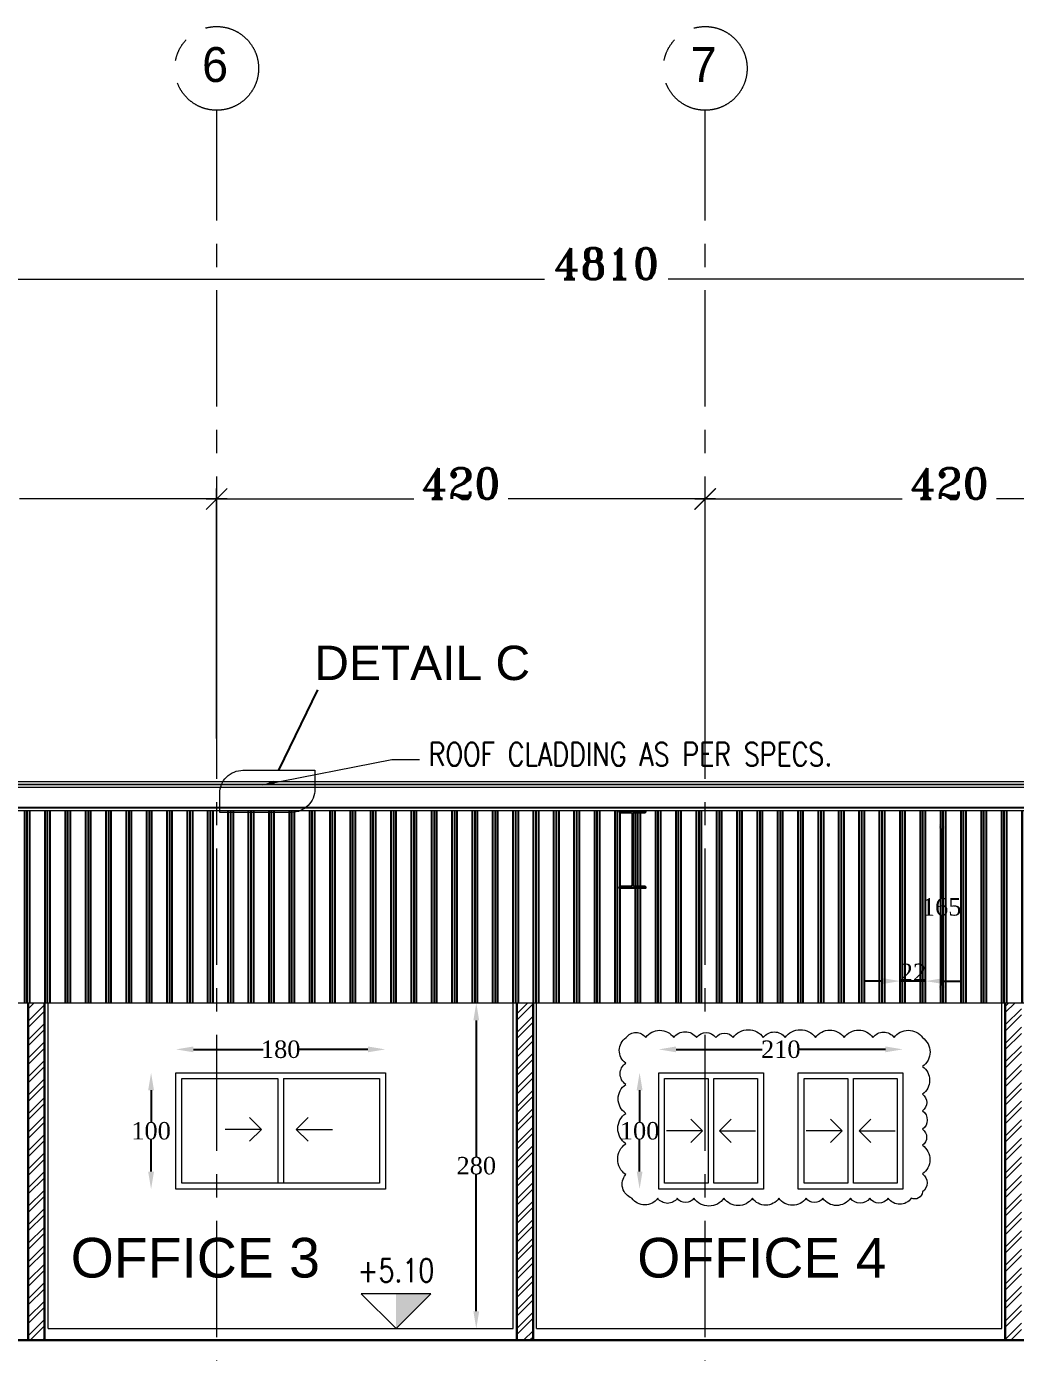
# Model space of a CAD drawing. Header units: millimetres. Extents: x -9083 to 924194, y -232449 to 321637.
# Drawn here: x 21251 to 29754, y -2367 to 9033 of the extents above; entities that cross this region are included whole.
import ezdxf
from ezdxf.enums import TextEntityAlignment as Align

# ---------------------------------------------------------------- set-up
doc = ezdxf.new("R2010")
doc.units = ezdxf.units.MM
doc.header["$LTSCALE"] = 400
doc.header["$MEASUREMENT"] = 0
doc.header["$PDMODE"] = 3
doc.linetypes.add('CENTER', pattern=[2, 1.25, -0.25, 0.25, -0.25])
doc.linetypes.add('CENTERX2', pattern=[4, 2.5, -0.5, 0.5, -0.5])
doc.layers.get('0').update_dxf_attribs({"lineweight": 0, "true_color": 0xff1414})
doc.layers.get('Defpoints').update_dxf_attribs({"color": 8, "lineweight": 5})
for name, color, linetype in [('A-400 ANNOT-TEXT', 7, 'Continuous'), ('A-BRACING', 7, 'Continuous'), ('A-ELEV-6', 251, 'Continuous')]:
    doc.layers.add(name, color=color, linetype=linetype)
for name, color, linetype, lineweight in [('A-ANNO-DIMS', 134, 'Continuous', 9), ('AR-dim-axis', 3, 'Continuous', 15), ('AR-dim-in', 134, 'Continuous', 0), ('AXIS DIMENSION', 8, 'Continuous', 5), ('ELEVATION WINDOW', 5, 'Continuous', 5), ('FINISH', 3, 'Continuous', 9), ('HATCH', 15, 'Continuous', 0), ('LEVEL SYMBOL', 8, 'Continuous', 5), ('REVC', 210, 'Continuous', 0), ('ROOMS DIMENSION', 3, 'Continuous', 5), ('WALL PROPOSED', 255, 'Continuous', 30)]:
    doc.layers.add(name, color=color, linetype=linetype, lineweight=lineweight)
doc.layers.add('A-SHEETING', color=7, linetype='Continuous', true_color=0x8f999f)
doc.layers.add('AXIES', color=7, linetype='CENTER', lineweight=0, true_color=0x949596)
doc.styles.add('Arial_1', font='arial.ttf', dxfattribs={"height": 300})
doc.styles.add('ROMAN', font='times.ttf')
doc.styles.add('ROMAN-0.7', font='romans.shx', dxfattribs={"width": 0.7})
doc.styles.add('ROMANS-0.8', font='romans.shx', dxfattribs={"width": 0.8})
doc.styles.add('ROMANS-TITLE', font='ROMANS.shx', dxfattribs={"width": 0.8})
doc.styles.add('ROMANT', font='romant.shx')
doc.styles.add('simple', font='simplex.shx')
doc.styles.get("Standard").update_dxf_attribs({"font": 'GOTHIC.TTF', "height": 220})
doc.dimstyles.new('AXIS DIMENSION', dxfattribs={"dimscale": 1.2, "dimtxt": 220, "dimasz": 150, "dimexe": 75, "dimexo": 200, "dimgap": 50, "dimtad": 0, "dimdec": 0, "dimlfac": 0.1, "dimzin": 0, "dimdsep": 46, "dimtxsty": 'ROMANT', "dimblk": 'OBLIQUE', "dimcen": 200, "dimdle": 75, "dimclrd": 17, "dimclre": 94, "dimclrt": 3, "dimadec": 0, "dimazin": 0, "dimtfac": 0.5, "dimtdec": 0, "dimtix": 1, "dimtofl": 0, "dimtmove": 2, "dimatfit": 2, "dimfxl": 100, "dimtvp": 0.5, "dimtolj": 1, "dimtzin": 0, "dimlwd": -1, "dimlwe": -1, "dimarcsym": 0})
doc.dimstyles.new('d-block', dxfattribs={"dimscale": 0, "dimtxt": 0.2, "dimasz": 0.12, "dimexe": 0.1, "dimexo": 0.1, "dimgap": 0.1, "dimtad": 0, "dimzin": 9, "dimdsep": 46, "dimtxsty": 'simple', "dimblk": 'OPEN90', "dimcen": 0.1, "dimdle": 0.04, "dimclrd": 256, "dimclre": 256, "dimclrt": 256, "dimazin": 0, "dimtfac": 1, "dimtix": 1, "dimtofl": 0, "dimtmove": 2, "dimatfit": 3, "dimldrblk": 'OBLIQUE', "dimfxl": 40, "dimtolj": 1, "dimtzin": 1, "dimarcsym": 0})
doc.dimstyles.new('DIM-200-100', dxfattribs={"dimtxt": 200, "dimasz": 100, "dimexe": 100, "dimexo": 100, "dimgap": 75, "dimtad": 1, "dimdec": 0, "dimzin": 12, "dimdsep": 46, "dimtxsty": 'ROMAN-0.7', "dimblk": 'ARCHTICK', "dimcen": 50, "dimdle": 100, "dimclrd": 8, "dimclre": 9, "dimclrt": 256, "dimadec": 0, "dimazin": 0, "dimtfac": 1, "dimtdec": 0, "dimtix": 1, "dimtmove": 2, "dimatfit": 3, "dimfxl": 1, "dimtolj": 1, "dimtzin": 0, "dimlwd": 9, "dimlwe": 5, "dimarcsym": 0})
doc.dimstyles.new('ELEV DIM', dxfattribs={"dimtxt": 150, "dimasz": 150, "dimexe": 0.06, "dimexo": 0.06, "dimgap": 0.03, "dimtad": 1, "dimtih": 1, "dimtoh": 1, "dimdec": 0, "dimlfac": 0.1, "dimzin": 13, "dimdsep": 46, "dimtxsty": 'ROMAN', "dimcen": 0.09, "dimdle": 0.06, "dimse1": 1, "dimse2": 1, "dimclrd": 256, "dimclre": 256, "dimclrt": 3, "dimadec": 0, "dimazin": 0, "dimtfac": 1, "dimtdec": 0, "dimtix": 1, "dimtmove": 2, "dimatfit": 3, "dimfxl": 0.06, "dimtolj": 1, "dimtzin": 0, "dimarcsym": 0})

# ---------------------------------------------------------------- blocks, each defined once
blk = doc.blocks.new('*D924')
at = {"layer": 'Defpoints', "color": 0, "transparency": 16777216}
for p in [(25231, 638), (25118, -2162), (25231, -2162)]:
    blk.add_point(p, dxfattribs=at)
at = {"layer": 'ROOMS DIMENSION', "lineweight": -2, "transparency": 16777216}
for p, q in [((25118, 488), (25118, -685)), ((25118, -2012), (25118, -838))]:
    blk.add_line(p, q, dxfattribs=at)
at = {"layer": 'ROOMS DIMENSION', "transparency": 16777216}
for points in [[(25093, 488), (25143, 488), (25118, 638)], [(25093, -2012), (25143, -2012), (25118, -2162)]]:
    blk.add_solid(points, dxfattribs=at)
at = {"layer": 'ROOMS DIMENSION', "color": 3, "transparency": 16777216, "insert": (25118, -762), "char_height": 150, "attachment_point": 5, "style": 'ROMAN'}
blk.add_mtext('\\A1;280', dxfattribs=at)
blk = doc.blocks.new('_ArchTick')
at = {"color": 0, "linetype": 'ByBlock', "const_width": 0.15}
blk.add_lwpolyline([(-0.5, -0.5), (0.5, 0.5)], dxfattribs=at)
blk = doc.blocks.new('_Oblique')
at = {"color": 0, "linetype": 'ByBlock', "lineweight": -2}
blk.add_line((-0.5, -0.5), (0.5, 0.5), dxfattribs=at)
blk = doc.blocks.new('_Open90')
at = {"color": 0, "linetype": 'ByBlock', "lineweight": -2}
for p, q in [((0, 0), (-1, 0)), ((-0.5, 0.5), (0, 0)), ((0, 0), (-0.5, -0.5))]:
    blk.add_line(p, q, dxfattribs=at)
blk = doc.blocks.new('A-LVL_EL-SEC')
at = {"layer": 'LEVEL SYMBOL', "color": 5, "ltscale": 800}
blk.add_line((-150, 0), (150, 0), dxfattribs=at)
at = {"layer": 'LEVEL SYMBOL'}
blk.add_lwpolyline([(-300, 300), (0, 0), (300, 300), (-300, 300)], dxfattribs=at)
blk.add_solid([(0, 300), (300, 300), (0, 0)], dxfattribs=at)
at = {"layer": 'LEVEL SYMBOL', "color": 1, "ltscale": 800, "style": 'ROMANS-TITLE', "width": 0.8}
blk.add_attdef('FLOOR-LEVEL', text='', height=200, dxfattribs=at).set_placement((0, 580), align=Align.MIDDLE)
blk = doc.blocks.new('*D889')
at = {"layer": 'Defpoints', "color": 0, "transparency": 16777216}
for p in [(28763, 826), (28763, 638, 0), (28981, 638, 0)]:
    blk.add_point(p, dxfattribs=at)
at = {"layer": 'ROOMS DIMENSION', "lineweight": -2, "transparency": 16777216}
for p, q in [((28613, 826), (28463, 826)), ((28981, 826), (28763, 826)), ((29131, 826), (29281, 826))]:
    blk.add_line(p, q, dxfattribs=at)
at = {"layer": 'ROOMS DIMENSION', "transparency": 16777216}
for points in [[(28613, 851), (28613, 801), (28763, 826)], [(29131, 851), (29131, 801), (28981, 826)]]:
    blk.add_solid(points, dxfattribs=at)
at = {"layer": 'ROOMS DIMENSION', "color": 3, "transparency": 16777216, "insert": (28872, 901), "char_height": 150, "attachment_point": 5, "style": 'ROMAN'}
blk.add_mtext('\\A1;22', dxfattribs=at)
blk = doc.blocks.new('*D893')
at = {"layer": 'Defpoints', "color": 0, "transparency": 16777216}
for p in [(29119, 2288), (29161, 2288, 0), (29161, 638)]:
    blk.add_point(p, dxfattribs=at)
at = {"layer": 'ROOMS DIMENSION', "lineweight": -2, "transparency": 16777216}
for p, q in [((29119, 2138), (29119, 1539)), ((29119, 788), (29119, 1387))]:
    blk.add_line(p, q, dxfattribs=at)
at = {"layer": 'ROOMS DIMENSION', "transparency": 16777216}
for points in [[(29094, 2138), (29144, 2138), (29119, 2288)], [(29094, 788), (29144, 788), (29119, 638)]]:
    blk.add_solid(points, dxfattribs=at)
at = {"layer": 'ROOMS DIMENSION', "color": 3, "transparency": 16777216, "insert": (29119, 1463), "char_height": 150, "attachment_point": 5, "style": 'ROMAN'}
blk.add_mtext('\\A1;165', dxfattribs=at)
blk = doc.blocks.new('*D914')
at = {"layer": 'Defpoints', "color": 0, "transparency": 16777216}
for p in [(26617, 38, 0), (26072, -962), (26522, -962)]:
    blk.add_point(p, dxfattribs=at)
at = {"layer": 'ROOMS DIMENSION', "lineweight": -2, "transparency": 16777216}
for p, q in [((26522, -112), (26522, -386)), ((26522, -812), (26522, -538))]:
    blk.add_line(p, q, dxfattribs=at)
at = {"layer": 'ROOMS DIMENSION', "transparency": 16777216}
for points in [[(26497, -112), (26547, -112), (26522, 38)], [(26497, -812), (26547, -812), (26522, -962)]]:
    blk.add_solid(points, dxfattribs=at)
at = {"layer": 'ROOMS DIMENSION', "color": 3, "transparency": 16777216, "insert": (26522, -462), "char_height": 150, "attachment_point": 5, "style": 'ROMAN'}
blk.add_mtext('\\A1;100', dxfattribs=at)
blk = doc.blocks.new('*D915')
at = {"layer": 'Defpoints', "color": 0, "transparency": 16777216}
for p in [(22417, 38, 0), (21872, -962), (22322, -962)]:
    blk.add_point(p, dxfattribs=at)
at = {"layer": 'ROOMS DIMENSION', "lineweight": -2, "transparency": 16777216}
for p, q in [((22322, -112), (22322, -386)), ((22322, -812), (22322, -538))]:
    blk.add_line(p, q, dxfattribs=at)
at = {"layer": 'ROOMS DIMENSION', "transparency": 16777216}
for points in [[(22297, -112), (22347, -112), (22322, 38)], [(22297, -812), (22347, -812), (22322, -962)]]:
    blk.add_solid(points, dxfattribs=at)
at = {"layer": 'ROOMS DIMENSION', "color": 3, "transparency": 16777216, "insert": (22322, -462), "char_height": 150, "attachment_point": 5, "style": 'ROMAN'}
blk.add_mtext('\\A1;100', dxfattribs=at)
blk = doc.blocks.new('*D898')
at = {"layer": 'Defpoints', "color": 0, "transparency": 16777216}
for p in [(28786, 239), (26686, 38, 0), (28786, 38)]:
    blk.add_point(p, dxfattribs=at)
at = {"layer": 'ROOMS DIMENSION', "lineweight": -2, "transparency": 16777216}
for p, q in [((26836, 239), (27576, 239)), ((28636, 239), (27896, 239))]:
    blk.add_line(p, q, dxfattribs=at)
at = {"layer": 'ROOMS DIMENSION', "transparency": 16777216}
for points in [[(26836, 264), (26836, 214), (26686, 239)], [(28636, 264), (28636, 214), (28786, 239)]]:
    blk.add_solid(points, dxfattribs=at)
at = {"layer": 'ROOMS DIMENSION', "color": 3, "transparency": 16777216, "insert": (27736, 239), "char_height": 150, "attachment_point": 5, "style": 'ROMAN'}
blk.add_mtext('\\A1;210', dxfattribs=at)
blk = doc.blocks.new('*D899')
at = {"layer": 'Defpoints', "color": 0, "transparency": 16777216}
for p in [(24336, 239), (22536, 38, 0), (24336, 38, 0)]:
    blk.add_point(p, dxfattribs=at)
at = {"layer": 'ROOMS DIMENSION', "lineweight": -2, "transparency": 16777216}
for p, q in [((22686, 239), (23287, 239)), ((24186, 239), (23585, 239))]:
    blk.add_line(p, q, dxfattribs=at)
at = {"layer": 'ROOMS DIMENSION', "transparency": 16777216}
for points in [[(22686, 264), (22686, 214), (22536, 239)], [(24186, 264), (24186, 214), (24336, 239)]]:
    blk.add_solid(points, dxfattribs=at)
at = {"layer": 'ROOMS DIMENSION', "color": 3, "transparency": 16777216, "insert": (23436, 239), "char_height": 150, "attachment_point": 5, "style": 'ROMAN'}
blk.add_mtext('\\A1;180', dxfattribs=at)
blk = doc.blocks.new('*D236')
at = {"layer": 'AXIS DIMENSION', "color": 94, "ltscale": 20, "transparency": 16777216}
for p, q in [((6094083, 708928), (6094083, 711079)), ((6098281, 708928), (6098281, 711079))]:
    blk.add_line(p, q, dxfattribs=at)
at = {"layer": 'AXIS DIMENSION', "color": 17, "ltscale": 20, "transparency": 16777216}
for p, q in [((6093993, 710989), (6095776, 710989)), ((6098371, 710989), (6096587, 710989))]:
    blk.add_line(p, q, dxfattribs=at)
at = {"layer": 'Defpoints', "color": 0, "ltscale": 20, "transparency": 16777216}
for p in [(6098281, 710989), (6094083, 708688), (6098281, 708688)]:
    blk.add_point(p, dxfattribs=at)
at = {"layer": 'AXIS DIMENSION', "color": 17, "ltscale": 20, "transparency": 16777216, "xscale": 179.9999999999999, "yscale": 179.9999999999999, "zscale": 179.9999999999999, "rotation": 180}
blk.add_blockref('_Oblique', (6094083, 710989), dxfattribs=at)
at = {"layer": 'AXIS DIMENSION', "color": 17, "ltscale": 20, "transparency": 16777216, "xscale": 179.9999999999999, "yscale": 179.9999999999999, "zscale": 179.9999999999999}
blk.add_blockref('_Oblique', (6098281, 710989), dxfattribs=at)
at = {"layer": 'AXIS DIMENSION', "color": 3, "ltscale": 20, "transparency": 16777216, "insert": (6096182, 711121), "char_height": 264, "attachment_point": 5, "style": 'ROMANT'}
blk.add_mtext('\\A1;420', dxfattribs=at)
blk = doc.blocks.new('*D237')
at = {"layer": 'AXIS DIMENSION', "color": 94, "ltscale": 20, "transparency": 16777216}
for p, q in [((6098283, 708928), (6098283, 711079)), ((6102481, 708928), (6102481, 711079))]:
    blk.add_line(p, q, dxfattribs=at)
at = {"layer": 'AXIS DIMENSION', "color": 17, "ltscale": 20, "transparency": 16777216}
for p, q in [((6098193, 710989), (6099976, 710989)), ((6102571, 710989), (6100787, 710989))]:
    blk.add_line(p, q, dxfattribs=at)
at = {"layer": 'Defpoints', "color": 0, "ltscale": 20, "transparency": 16777216}
for p in [(6102481, 710989), (6098283, 708688), (6102481, 708688)]:
    blk.add_point(p, dxfattribs=at)
at = {"layer": 'AXIS DIMENSION', "color": 17, "ltscale": 20, "transparency": 16777216, "xscale": 179.9999999999999, "yscale": 179.9999999999999, "zscale": 179.9999999999999, "rotation": 180}
blk.add_blockref('_Oblique', (6098283, 710989), dxfattribs=at)
at = {"layer": 'AXIS DIMENSION', "color": 17, "ltscale": 20, "transparency": 16777216, "xscale": 179.9999999999999, "yscale": 179.9999999999999, "zscale": 179.9999999999999}
blk.add_blockref('_Oblique', (6102481, 710989), dxfattribs=at)
at = {"layer": 'AXIS DIMENSION', "color": 3, "ltscale": 20, "transparency": 16777216, "insert": (6100382, 711121), "char_height": 264, "attachment_point": 5, "style": 'ROMANT'}
blk.add_mtext('\\A1;420', dxfattribs=at)
blk = doc.blocks.new('*D238')
at = {"layer": 'AXIS DIMENSION', "color": 94, "ltscale": 20, "transparency": 16777216}
for p, q in [((6102483, 708928), (6102483, 711079)), ((6106681, 708928), (6106681, 711079))]:
    blk.add_line(p, q, dxfattribs=at)
at = {"layer": 'AXIS DIMENSION', "color": 17, "ltscale": 20, "transparency": 16777216}
for p, q in [((6102393, 710989), (6104176, 710989)), ((6106771, 710989), (6104987, 710989))]:
    blk.add_line(p, q, dxfattribs=at)
at = {"layer": 'Defpoints', "color": 0, "ltscale": 20, "transparency": 16777216}
for p in [(6106681, 710989), (6102483, 708688), (6106681, 708688)]:
    blk.add_point(p, dxfattribs=at)
at = {"layer": 'AXIS DIMENSION', "color": 17, "ltscale": 20, "transparency": 16777216, "xscale": 179.9999999999999, "yscale": 179.9999999999999, "zscale": 179.9999999999999, "rotation": 180}
blk.add_blockref('_Oblique', (6102483, 710989), dxfattribs=at)
at = {"layer": 'AXIS DIMENSION', "color": 17, "ltscale": 20, "transparency": 16777216, "xscale": 179.9999999999999, "yscale": 179.9999999999999, "zscale": 179.9999999999999}
blk.add_blockref('_Oblique', (6106681, 710989), dxfattribs=at)
at = {"layer": 'AXIS DIMENSION', "color": 3, "ltscale": 20, "transparency": 16777216, "insert": (6104582, 711121), "char_height": 264, "attachment_point": 5, "style": 'ROMANT'}
blk.add_mtext('\\A1;420', dxfattribs=at)
blk = doc.blocks.new('*D176')
at = {"layer": 'AXIS DIMENSION', "color": 94, "ltscale": 20, "transparency": 16777216}
for p, q in [((6077583, 712536), (6077583, 712431)), ((6125683, 712536), (6125683, 712431))]:
    blk.add_line(p, q, dxfattribs=at)
at = {"layer": 'AXIS DIMENSION', "color": 17, "ltscale": 20, "transparency": 16777216}
for p, q in [((6077493, 712341), (6101101, 712341)), ((6125773, 712341), (6102164, 712341))]:
    blk.add_line(p, q, dxfattribs=at)
at = {"layer": 'Defpoints', "color": 0, "ltscale": 20, "transparency": 16777216}
for p in [(6077583, 712296), (6125683, 712341), (6125683, 712296)]:
    blk.add_point(p, dxfattribs=at)
at = {"layer": 'AXIS DIMENSION', "color": 17, "ltscale": 20, "transparency": 16777216, "xscale": 179.9999999999999, "yscale": 179.9999999999999, "zscale": 179.9999999999999, "rotation": 180}
blk.add_blockref('_Oblique', (6077583, 712341), dxfattribs=at)
at = {"layer": 'AXIS DIMENSION', "color": 17, "ltscale": 20, "transparency": 16777216, "xscale": 179.9999999999999, "yscale": 179.9999999999999, "zscale": 179.9999999999999}
blk.add_blockref('_Oblique', (6125683, 712341), dxfattribs=at)
at = {"layer": 'AXIS DIMENSION', "color": 3, "ltscale": 20, "transparency": 16777216, "insert": (6101633, 712473), "char_height": 264, "attachment_point": 5, "style": 'ROMANT'}
blk.add_mtext('\\A1;4810', dxfattribs=at)
blk = doc.blocks.new('rffghffr')
at = {"layer": 'AXIES', "linetype": 'CENTERX2'}
for p, q in [((6098282.5, 695783), (6098282.5, 714330.6)), ((6102482.5, 695783), (6102482.5, 714330.6))]:
    blk.add_line(p, q, dxfattribs=at)
for centre in [(6098282.5, 714690.6), (6102482.5, 714690.6)]:
    blk.add_circle(centre, 360, dxfattribs=at)
for s, p in [('6', (6098156.9, 714573.9)), ('7', (6102356.9, 714573.9))]:
    blk.add_text(s, height=300, dxfattribs=at).set_placement(p)
at = {"layer": 'AXIS DIMENSION', "ltscale": 20}
dim = blk.add_linear_dim(base=(6125682.5, 712879.4), p1=(6077582.5, 712834.6), p2=(6125682.5, 712834.6), dimstyle='AXIS DIMENSION', dxfattribs=at)
dim.commit()
dim.dimension.update_dxf_attribs({"geometry": '*D176', "text_midpoint": (6101632.5, 713011.4), "insert": (0, 538.6)})
for base, p1, p2, picture, middle in [((6098280.7, 710988.7), (6094082.5, 708688.2), (6098280.7, 708688.2), '*D236', (6096181.6, 711120.7)), ((6102480.7, 710988.7), (6098282.5, 708688.2), (6102480.7, 708688.2), '*D237', (6100381.6, 711120.7)), ((6106680.7, 710988.7), (6102482.5, 708688.2), (6106680.7, 708688.2), '*D238', (6104581.6, 711120.7))]:
    dim = blk.add_linear_dim(base=base, p1=p1, p2=p2, dimstyle='AXIS DIMENSION', dxfattribs=at)
    dim.commit()
    dim.dimension.update_dxf_attribs({"geometry": picture, "text_midpoint": middle})

msp = doc.modelspace()

# ---------------------------------------------------------------- hatches: boundary and pattern name
at = {"layer": 'A-SHEETING'}
h = msp.add_hatch(dxfattribs=at)
h.set_pattern_fill('PLAST', color=8, scale=700, angle=90, style=0)
h.set_pattern_definition([(90, (279.44, -28129.71), (-175, 1e-14), []), (90, (257.57, -28129.71), (-175, 1e-14), []), (90, (235.7, -28129.71), (-175, 1e-14), [])])
h.paths.add_polyline_path([(50236.16744, 2287.84157), (11391.72253, 2287.84157), (11391.72253, 1597.57535), (11272.36144, 1597.57535), (11272.36144, 591.54736), (11343.2122, 591.54735), (11343.21437, 638.53618), (50256.31001, 638.11314), (50256.30609, 588.54737), (50357.14705, 588.54735), (50356.26097, 1597.57535), (50236.16744, 1597.57535)])
at = {"layer": 'HATCH'}
h = msp.add_hatch(dxfattribs=at)
h.set_pattern_fill('ANSI32', color=256, scale=300)
h.set_pattern_definition([(45, (279.44, -26869.7), (-79.54951, 79.54951), []), (45, (332.48, -26869.7), (-79.54951, 79.54951), [])])
h.paths.add_polyline_path([(8866.08014, -2261.86705), (9006.08014, -2261.86757), (9006.07647, 638.15463), (8866.07647, 638.15513)])
h.paths.add_polyline_path([(11086.07527, 541.48426), (10986.07479, 541.48562), (10986.07846, -2261.89602), (11086.07894, -2261.8974)])
h.paths.add_polyline_path([(12456.0753, 638.15518), (12316.0753, 638.35886), (12316.07897, -2261.7232), (12456.07897, -2261.9269)])
h.paths.add_polyline_path([(17206.0753, 638.15496), (17066.0753, 638.33218), (17066.07897, -2261.78054), (17206.07897, -2261.95778)])
h.paths.add_polyline_path([(21266.07897, -2261.83305), (21406.07897, -2261.83428), (21406.0753, 638.30912), (21266.0753, 638.31034)])
h.paths.add_polyline_path([(25606.0753, 638.21179), (25466.0753, 638.21301), (25466.07897, -2261.96104), (25606.07897, -2261.96228)])
h.paths.add_polyline_path([(29806.0753, 638.22221), (29666.0753, 638.22343), (29666.07897, -2261.98128), (29806.07897, -2261.98252)])
h.paths.add_polyline_path([(33866.07897, -2261.99056), (34006.07897, -2261.9918), (34006.0753, 638.24359), (33866.0753, 638.24481)])
h.paths.add_polyline_path([(38206.0753, 638.15496), (38066.0753, 638.15596), (38066.07897, -2262.11008), (38206.07897, -2262.1111)])
h.paths.add_polyline_path([(42266.07897, -2262.14074), (42406.07897, -2262.14176), (42406.0753, 638.15496), (42266.0753, 638.15596)])
h.paths.add_polyline_path([(46866.08012, -2262.16432), (47006.08012, -2262.17258), (47006.07646, 638.1548), (46866.07646, 638.16304)])
h.paths.add_polyline_path([(50256.30859, 638.15366), (50116.30859, 638.15489), (50116.3069, -2262.18804), (50256.3069, -2262.18906)])

# ---------------------------------------------------------------- linework, layer by layer
at = {"layer": 'A-ANNO-DIMS', "color": 0, "linetype": 'Continuous'}
for p, q in [((50591.80222, 2538.15386, 0), (11037.71517, 2541.15386)), ((50591.80222, 2488.09137, 0), (11037.71517, 2491.09137))]:
    msp.add_line(p, q, dxfattribs=at)
at = {"layer": 'A-BRACING'}
msp.add_lwpolyline([(26461.80458, 2287.84157), (26347.30458, 2287.84157), (26347.30458, 2285.34157, 0.4142135624), (26357.30458, 2275.34157), (26447.82958, 2275.34157, -0.4142135624), (26457.82958, 2265.34157), (26457.82958, 1650.34157, -0.4142135624), (26447.82958, 1640.34157), (26357.30458, 1640.34157, 0.4142135624), (26347.30458, 1630.34157), (26347.30458, 1627.84157), (26461.80458, 1627.84157), (26576.30458, 1627.84157), (26576.30458, 1630.34157, 0.4142135624), (26566.30458, 1640.34157), (26475.77958, 1640.34157, -0.4142135624), (26465.77958, 1650.34157), (26465.77958, 2265.34157, -0.4142135624), (26475.77958, 2275.34157), (26566.30458, 2275.34157, 0.4142135624), (26576.30458, 2285.34157), (26576.30458, 2287.84157)], format="xyb", close=True, dxfattribs=at)
at = {"layer": 'A-ELEV-6'}
for p, q in [((50591.80222, 2513.12262, 0), (11037.71517, 2516.12261)), ((50591.80222, 2312.84154, 0), (11037.71517, 2315.84154))]:
    msp.add_line(p, q, dxfattribs=at)
at = {"layer": 'AR-dim-axis', "color": 1, "linetype": 'Continuous', "elevation": 0}
msp.add_lwpolyline([(23112.19555, 2638.84001), (23729.8581, 2638.84001), (23729.8581, 2476.61363, -0.4142135624), (23529.8581, 2276.61363), (22912.19555, 2276.61363), (22912.19555, 2438.84001, -0.4142135624)], format="xyb", close=True, dxfattribs=at)
at = {"layer": 'AR-dim-in', "linetype": 'Continuous'}
for p, q in [((50591.80222, 2287.84157, 0), (11488.69194, 2290.84157)), ((11343.21261, 638.49591, 0), (50256.30806, 638.15366))]:
    msp.add_line(p, q, dxfattribs=at)
at = {"layer": 'ELEVATION WINDOW'}
for p, q in [((23411.07771, -11.84512, 0), (23411.07771, -911.84738, 0)), ((23461.07771, -11.84512, 0), (23461.07771, -911.84738, 0)), ((23270.18372, -448.66064, 0.0001), (22959.41971, -448.66064, 0.0001)), ((23168.84071, -347.31764, 0.0001), (23270.18372, -448.66064, 0.0001)), ((23270.18372, -448.66064, 0.0001), (23169.00244, -549.84191, 0.0001)), ((23671.59145, -347.31764, 0.0001), (23570.24845, -448.66064, 0.0001)), ((23570.24845, -448.66064, 0.0001), (23671.42973, -549.84191, 0.0001)), ((23570.24845, -448.66064, 0.0001), (23881.01246, -448.66064, 0.0001)), ((26962.23718, -360.50324, 0), (27063.58018, -461.84625, 0)), ((27310.17313, -360.50324, 0), (27208.83013, -461.84625, 0)), ((28162.36577, -360.50324, 0), (28263.70877, -461.84625, 0)), ((28510.30173, -360.50324, 0), (28408.95872, -461.84625, 0)), ((27063.58018, -461.84625, 0), (26752.81617, -461.84625, 0)), ((27063.58018, -461.84625, 0), (26962.3989, -563.02752, 0)), ((27208.83013, -461.84625, 0), (27310.0114, -563.02752, 0)), ((27208.83013, -461.84625, 0), (27519.59413, -461.84625, 0)), ((28263.70877, -461.84625, 0), (27952.94477, -461.84625, 0)), ((28263.70877, -461.84625, 0), (28162.5275, -563.02752, 0)), ((28408.95872, -461.84625, 0), (28510.14, -563.02752, 0)), ((28408.95872, -461.84625, 0), (28719.72273, -461.84625, 0))]:
    msp.add_line(p, q, dxfattribs=at)
at = {"layer": 'ELEVATION WINDOW', "elevation": 0}
for points in [[(22536.07771, 38.15488), (24336.07771, 38.15488), (24336.07771, -961.84738), (22536.07771, -961.84738)], [(27586.33375, -961.84738), (26686.07656, -961.84738), (26686.07656, 38.15488), (27586.33375, 38.15488)], [(27886.33375, 38.15488), (28786.33375, 38.15488), (28786.33375, -961.84738), (27886.33375, -961.84738)], [(27111.07656, -911.84738), (26736.07656, -911.84738), (26736.07656, -11.84512), (27111.07656, -11.84512)], [(27161.33375, -11.84512), (27536.33375, -11.84512), (27536.33375, -911.84738), (27161.33375, -911.84738)], [(28311.33375, -911.84738), (27936.33375, -911.84738), (27936.33375, -11.84512), (28311.33375, -11.84512)]]:
    msp.add_lwpolyline(points, close=True, dxfattribs=at)
for points in [[(23461.07771, -11.84512), (24286.07771, -11.84512), (24286.07771, -911.84738), (22586.07771, -911.84738), (22586.07771, -11.84512), (23411.07771, -11.84512)], [(28361.33375, -11.84512), (28736.33375, -11.84512), (28736.33375, -911.84738), (28361.33375, -911.84738), (28361.33375, -11.84512)]]:
    msp.add_lwpolyline(points, dxfattribs=at)
at = {"layer": 'FINISH'}
for p, q in [((21436.07656, -2161.93558, 0), (21436.07771, 638.40714, 0)), ((25436.07656, -2161.97109, 0), (25436.07771, 638.37164, 0)), ((25636.07656, -2161.97253, 0), (25636.07771, 638.3702, 0)), ((29636.07656, -2162.05125, 0), (29636.07771, 638.29148, 0)), ((21436.07656, -2161.93558, 0), (25436.07656, -2161.97109, 0)), ((25636.07656, -2161.97253, 0), (29636.07656, -2162.05125, 0))]:
    msp.add_line(p, q, dxfattribs=at)
at = {"layer": 'REVC'}
msp.add_lwpolyline([(28953.90534, 340.09965, -0.52056705), (28953.90534, 91.22324, -0.52056705), (28953.90534, -146.04393, -0.52056705), (28953.90534, -289.22457, -0.52056705), (28953.90534, -448.19752, -0.52056705), (28953.90534, -585.39246, -0.52056705), (28953.90534, -832.42962, -0.52056705), (28953.90534, -985.90517, -0.52056705), (28857.71626, -1040.92513, -0.52056705), (28659.02041, -1040.92513, -0.52056705), (28500.43403, -1040.92513, -0.52056705), (28335.16206, -1040.92513, -0.52056705), (28095.95798, -1040.92513, -0.52056705), (27952.99708, -1040.92513, -0.52056705), (27720.42976, -1040.92513, -0.52056705), (27491.93971, -1040.92513, -0.52056705), (27247.58818, -1040.92513, -0.52056705), (26988.58369, -1040.92513, -0.52056705), (26846.22095, -1040.92513, -0.52056705), (26677.89713, -1040.92513, -0.52056705), (26456.29206, -1040.92513, -0.52056705), (26402.75962, -837.45102, -0.52056705), (26402.75962, -571.89523, -0.52056705), (26402.75962, -310.92535, -0.52056705), (26402.75962, -61.95942, -0.52056705), (26402.75962, 121.29813, -0.52056705), (26406.40548, 340.09965, -0.52056705), (26574.3468, 340.09965, -0.52056705), (26815.5, 340.09965, -0.52056705), (27011.25386, 340.09965, -0.52056705), (27177.21351, 340.09965, -0.52056705), (27327.06346, 340.09965, -0.52056705), (27585.41282, 340.09965, -0.52056705), (27773.38649, 340.09965, -0.52056705), (28033.64834, 340.09965, -0.52056705), (28280.70991, 340.09965, -0.52056705), (28528.19875, 340.09965, -0.52056705), (28709.85306, 340.09965, -0.52056705)], format="xyb", close=True, dxfattribs=at)
at = {"layer": 'WALL PROPOSED'}
for p, q in [((21266.07656, -2261.93129, 0), (21266.07771, 638.40858, 0)), ((21406.07656, -2261.93231, 0), (21406.07771, 638.40714, 0)), ((25466.07656, -2261.9687, 0), (25466.07771, 638.22067, 0)), ((25606.07656, -2261.96972, 0), (25606.07771, 638.21923, 0)), ((29666.07656, -2262.04933, 0), (29666.07771, 638.29148, 0)), ((2216.29937, -2262.19155), (50256.29909, -2262.19155))]:
    msp.add_line(p, q, dxfattribs=at)

# ---------------------------------------------------------------- block references
at = {"layer": 'AXIES'}
msp.add_blockref('rffghffr', (-6075396.1806, -706017.66993), dxfattribs=at)
at = {"layer": 'LEVEL SYMBOL', "ltscale": 800}
ref = msp.add_blockref('A-LVL_EL-SEC', (24428.21164, -2161.84512), dxfattribs=at)
ref.add_attrib('FLOOR-LEVEL', '+5.10', dxfattribs={"color": 1, "ltscale": 800, "height": 200, "style": 'ROMANS-TITLE', "width": 0.8}).set_placement((24428.21164, -1661.84512), align=Align.MIDDLE)

# ---------------------------------------------------------------- texts
at = {"layer": 'A-400 ANNOT-TEXT', "ltscale": 10, "insert": (24709.39457, 2875.89884, 0), "char_height": 200, "width": 4553.3300322, "attachment_point": 1, "style": 'ROMANS-0.8'}
msp.add_mtext('ROOF CLADDING AS PER SPECS.', dxfattribs=at)
at = {"layer": 'A-ANNO-DIMS', "attachment_point": 2, "line_spacing_factor": 0.938532, "style": 'Arial_1'}
for s, insert, char_height, width in [('DETAIL C', (24652.77559, 3709.31407, 0), 295.05988, 2502.437949), ('OFFICE 3', (22702.58259, -1381.76981), 340.809438, 3622.2857845), ('OFFICE 4', (27572.88872, -1381.76981), 340.809438, 3622.2857845)]:
    msp.add_mtext(s, dxfattribs=dict(at, insert=insert, char_height=char_height, width=width))

# ---------------------------------------------------------------- dimensions: what is measured, and where the dimension line sits
at = {"layer": 'ROOMS DIMENSION'}
for base, p1, p2, picture, middle in [((29118.55506, 2287.88034), (29160.66803, 638.15488), (29160.79459, 2287.88034, 0), '*D893', (29118.55506, 1463.01761)), ((22322.28619, -961.84738, 0), (22417.30292, 38.14637, 0), (21871.55535, -961.84738, 0), '*D915', (22322.28619, -461.8505, 0)), ((26522.28619, -961.84738, 0), (26617.30292, 38.14637, 0), (26071.55535, -961.84738, 0), '*D914', (26522.28619, -461.8505, 0))]:
    dim = msp.add_linear_dim(base=base, p1=p1, p2=p2, angle=90, dimstyle='ELEV DIM', dxfattribs=at)
    dim.commit()
    dim.dimension.update_dxf_attribs({"geometry": picture, "text_midpoint": middle})
dim = msp.add_linear_dim(base=(28763.14655, 826.36525), p1=(28981.46556, 638.15673, 0), p2=(28763.14655, 638.15865, 0), dimstyle='ELEV DIM', dxfattribs=at)
dim.commit()
dim.dimension.update_dxf_attribs({"geometry": '*D889', "text_midpoint": (28872.30606, 901.39525)})
dim = msp.add_linear_dim(base=(25118.27417, -2161.85206), p1=(25231.3939, 638.49066), p2=(25231.36938, -2161.85206), angle=90, dimstyle='ELEV DIM', override={"dimtad": 0}, dxfattribs=at)
dim.commit()
dim.dimension.update_dxf_attribs({"geometry": '*D924', "text_midpoint": (25118.27417, -761.6807)})
for base, p1, p2, picture, middle in [((24336.07771, 239.49614), (22536.07771, 38.15488, 0), (24336.07771, 38.15488, 0), '*D899', (23436.07771, 239.49614)), ((28786.33375, 239.49614), (26686.07656, 38.15488, 0), (28786.33375, 38.15488), '*D898', (27736.20515, 239.49614))]:
    dim = msp.add_linear_dim(base=base, p1=p1, p2=p2, dimstyle='ELEV DIM', override={"dimtad": 0}, dxfattribs=at)
    dim.commit()
    dim.dimension.update_dxf_attribs({"geometry": picture, "text_midpoint": middle})

# ---------------------------------------------------------------- leaders
at = {"layer": 'A-400 ANNOT-TEXT'}
msp.add_leader([(23282.73182, 2513.28356, 0), (24392.80949, 2732.21355, 0), (24629.5249, 2732.21355, 0)], dimstyle='DIM-200-100', dxfattribs=at)
at = {"layer": 'AR-dim-axis', "color": 1, "linetype": 'Continuous'}
msp.add_leader([(23421.02682, 2638.84001, 0), (23754.60896, 3329.39465, 0)], dimstyle='d-block', override={"dimscale": 1, "dimfxl": 0.1, "dimfxlon": 1, "dimarcsym": 1}, dxfattribs=at)

doc.saveas('drawing.dxf')
